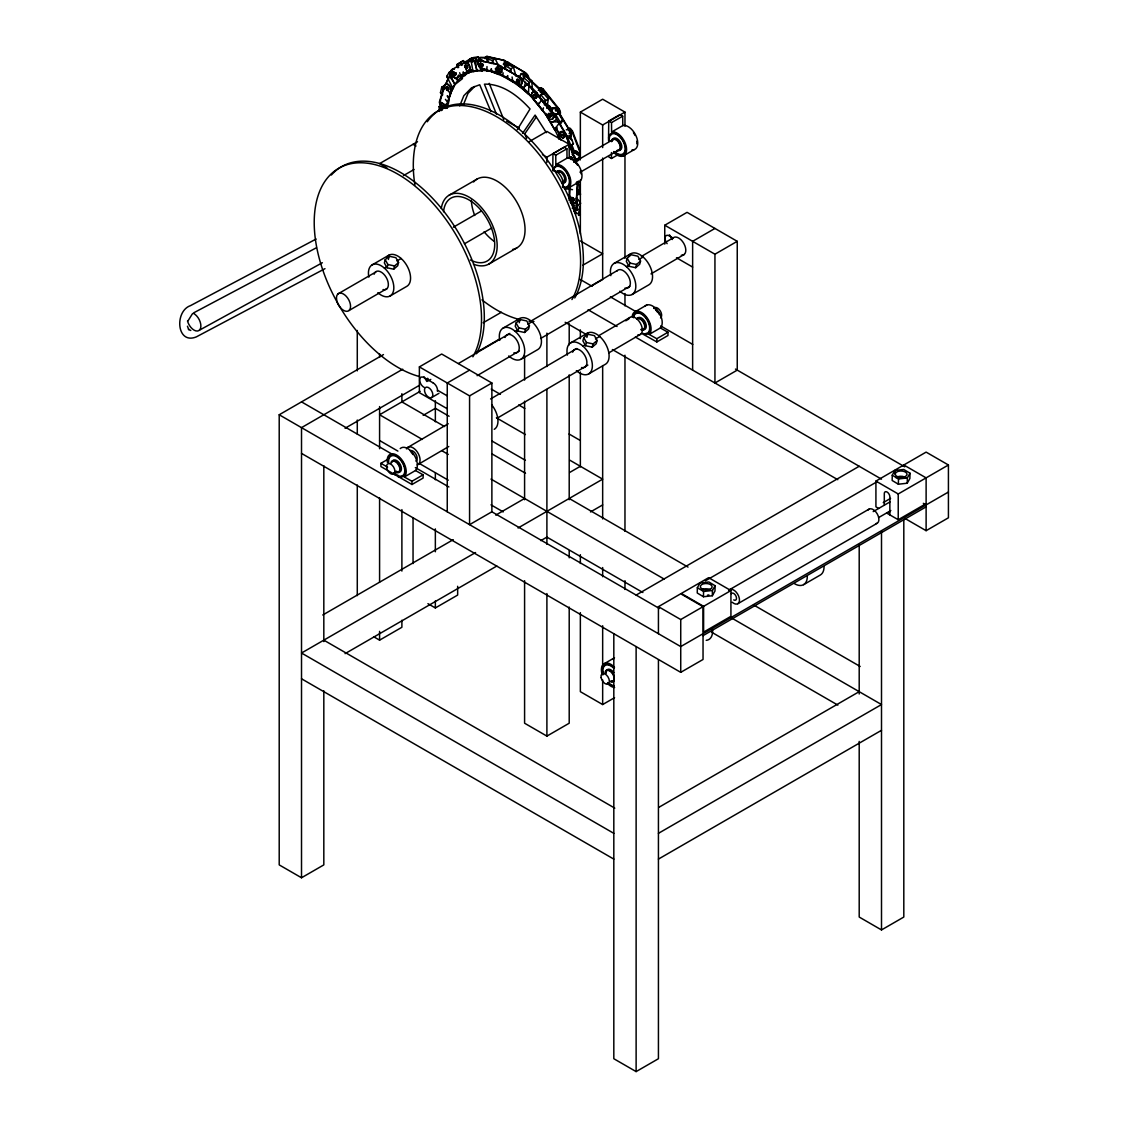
<?xml version="1.0" encoding="UTF-8"?>
<svg xmlns="http://www.w3.org/2000/svg" width="1128" height="1128" viewBox="0 0 1128 1128"><rect width="100%" height="100%" fill="white"/><g stroke="black" fill="none" stroke-linecap="round" stroke-linejoin="round"><path stroke-width="1.5" d="M454.57 77.818L456.727 77.677C452.991 79.129 449.339 72.883 451.524 69.851L471.208 58.402A4.738 2.735 60 0 1 473.548 58.543M451.059 73.405L452.074 69.527M531.81 93.102L533.643 92.101L536.195 93.61L551.465 112.645A4.738 2.735 60 0 1 552.79 118.651A4.738 2.735 60 0 1 548.25 117.552L532.811 98.249C529.356 95.175 533.361 88.985 536.759 93.286L552.029 112.321A4.738 2.735 60 0 1 552.142 119.089M552.748 170.554L552.96 153.662L564.141 147.232L566.919 148.797L567.031 158.202L555.85 164.632L555.751 155.227L552.96 153.662M561.236 140.337C555.159 135.177 562.703 127.224 565.819 135.022L574.603 157.751A4.738 2.735 60 0 1 574.674 161.656M559.474 135.727L560.517 131.863M608.542 140.549L608.725 121.034L619.906 114.605L622.684 116.17L622.797 125.575L611.616 132.004L611.503 122.599L608.725 121.034M697.344 587.73L697.245 593.004L703.449 596.754L712.332 595.753L714.983 591.016L715.096 585.742L708.877 581.992L700.009 582.993L697.344 587.73L703.562 591.467L712.431 590.48L715.096 585.742M703.449 596.754L703.562 591.467M712.332 595.753L712.431 590.48M892.262 475.198L892.149 480.472L898.367 484.222L907.236 483.221L909.887 478.483L910 473.21L903.782 469.474L894.913 470.461L892.262 475.198L898.48 478.935L907.349 477.948L910 473.21M894.842 473.986L894.913 470.461M898.367 484.222L898.48 478.935M907.236 483.221L907.349 477.948M486.986 66.566L486.873 71.05L490.934 71.275L496.997 73.616L495.333 68.667M521.742 84.177A4.738 2.735 60 0 0 518.838 76.704L499.577 65.819C495.925 67.215 498.139 72.206 500.423 73.912L518.838 84.431A4.738 2.735 60 0 0 519.712 84.811M443.501 108.528L440.498 106.568L439.328 102.267L444.319 85.601A4.738 2.735 60 0 1 448.422 85.249A4.738 2.735 60 0 1 450.777 91.354L445.757 108.443M441.231 107.527L439.878 101.943L444.869 85.291A4.738 2.735 60 0 1 448.972 84.924A4.738 2.735 60 0 1 451.327 91.03L450.777 91.354M507.6 78.269L507.699 75.576L506.74 77.663L522.616 88.689A86.433 49.9 60 0 1 559.22 139.054M570.303 185.486L569.612 197.09A4.738 2.735 60 0 0 572.812 202.955A4.738 2.735 60 0 0 576.295 201.263L577.423 181.594M577.889 182.905L576.295 201.263M437.41 391.19L437.495 389.992A5.922 3.412 60 0 0 434.181 383.605L433.096 382.871M448.394 91.424L451.045 93.13L448.888 98.531L448.45 103.395L445.433 99.363M569.344 186.134L569.09 189.011L572.502 189.673M577.296 183.497L578.551 181.072L577.635 183.3M440.963 110.77L440.512 100.73M440.935 107.23L440.174 101.464M458.617 75.054L457.164 78.974M492.062 63.718L492.541 60.39L495.22 58.853L498.943 66.566M490.934 71.275L491.314 68.695L491.794 71.614M546.784 108.302L548.377 99.024L543.47 93.13L533.431 99.475L542.596 110.713L543.484 107.823M574.928 213.009L577.353 201.122A4.738 2.735 60 0 0 576.76 197.893M575.266 212.811L575.858 209.47M578.495 215.434L579.693 208.751M578.833 215.237L579.721 210.231M440.456 92.693L442.669 94.216L442.416 95.316L440.456 92.693L441.739 87.166L444.869 85.291M580.06 206.086L579.411 208.849L576.732 210.4L572.178 208.158M552.466 108.485A4.738 2.735 60 0 1 557.683 110.332L570.754 131.948C571.783 137.193 570.937 137.672 570.43 132.131L557.345 110.516A4.738 2.735 60 0 0 553.284 107.851A4.738 2.735 60 0 0 551.959 111.531M499.464 72.742L481.769 69.005C478.836 67.736 475.96 62.167 479.738 60.348L478.582 61.053M478.201 64.663L478.159 61.688M485.195 58.36L485.83 56.865M553.312 170.962L554.863 167.367L556.33 166.479A11.435 6.585 60.1 0 1 568.738 177.35A11.435 6.585 60.1 0 1 562.463 186.628M608.514 137.94L610.178 134.105L611.757 133.146A12.225 7.05 60.1 0 1 625.617 147.627A12.225 7.05 60.1 0 1 613.872 151.49M385.226 259.694L384.352 262.923L387.031 267.773L393.7 269.197L397.705 265.757L398.565 262.528L395.886 257.678L389.216 256.253L385.226 259.694L387.905 264.544L387.031 267.773M388.356 259.496L389.216 256.253M393.7 269.197L394.574 265.954L398.565 262.528M516.088 322.975L515.228 326.203L517.907 331.054L524.576 332.478L528.567 329.052L529.441 325.809L526.762 320.958L520.093 319.534L516.088 322.975L518.767 327.825L517.907 331.054M519.218 322.777L520.093 319.534M524.576 332.478L525.436 329.249L529.441 325.809M583.754 337.653L582.894 340.882L585.559 345.732L592.242 347.156L596.233 343.716L597.093 340.487L594.428 335.636L587.759 334.212L583.754 337.653L586.433 342.503L585.559 345.732M586.884 337.441L587.759 334.212M592.242 347.156L593.102 343.913L597.093 340.487M627.196 258.213L626.336 261.442L629.015 266.293L635.684 267.717L639.675 264.276L640.549 261.047L637.87 256.197L631.201 254.773L627.196 258.213L629.875 263.064L629.015 266.293M635.684 267.717L636.544 264.474L640.549 261.047M503.201 72.897L502.341 75.957L512.845 81.893L512.084 77M505.217 65.819L504.512 68.314L505.626 68.921L505.217 65.819L510.801 68.85L511.308 72.107M523.547 89.182L525.577 82.288M447.76 102.803L445.673 108.175M544.373 104.918L545.712 100.575L548.377 99.024M504.357 64.014L506.275 61.955L507.896 62.195L525.535 72.841A4.738 2.735 60 0 1 528.764 79.58M504.921 63.69L504.611 63.196M187.995 320.888L192.38 313.838M458.56 75.646L462.494 78.608L454.739 84.727L453.16 88.647L446.66 76.38L449.311 72.248L451.99 70.697M459.731 105.891L463.819 95.739L471.56 87.787L479.738 84.769L490.906 111.602M463.326 104.932L468.007 93.328L474.634 86.504M450.453 92.2A4.738 2.735 60 0 0 451.482 91.171L452.821 88.167M456.826 79.171L458.165 76.168M450.791 92.002A4.738 2.735 60 0 0 451.806 90.973L453.146 87.97M460.619 78.1L461.958 75.111M445.363 85.46A4.738 2.735 60 0 1 445.56 84.6L448.295 78.551M450.34 74.011C449.55 68.357 458.786 68.3 452.06 69.668L445.56 84.6M509.56 71.543L510.801 68.85L513.466 67.299L516.145 76.436M560.334 124.432L562.745 120.372L558.684 113.618L554.934 113.956M517.259 129.692L530.047 108.937C518.33 96.049 502.721 83.641 484.42 84.163L496.447 114.182M448.253 79.397L448.775 78.565L446.66 76.38M507.36 63.041A4.738 2.735 60 0 0 504.089 60.334L487.183 56.4L484.843 57.824L485.534 57.373C492.287 60.574 480.232 55.272 478.399 58.346M387.863 459.293L380.883 463.34L380.926 466.583L411.988 484.504L423.141 478.046L423.099 474.803L411.946 481.275L404.332 476.989L405.53 475.212A13.451 7.755 59.9 0 0 397.803 455.797A13.451 7.755 59.9 0 0 387.271 462.142M404.332 476.989L415.485 470.531L416.683 468.754A13.451 7.755 59.9 0 0 412.495 452.695A13.451 7.755 59.9 0 0 400.214 448.591M632.977 317.335A12.225 7.05 59.9 0 1 644.751 316.08A12.225 7.05 59.9 0 1 648.487 333.451L646.908 334.41L642.791 334.057L656.848 341.953L668.002 335.495L667.959 332.252L656.806 338.724L649.192 334.438L650.391 332.661A13.451 7.755 59.9 0 0 643.891 314.204A13.451 7.755 59.9 0 0 632.103 316.714M649.192 334.438L660.345 327.966L661.544 326.203A13.451 7.755 59.9 0 0 657.356 310.144A13.451 7.755 59.9 0 0 645.089 306.041M553.312 168.354L555.991 165.774A12.225 7.05 60.1 0 1 569.245 177.392A12.225 7.05 60.1 0 1 562.534 187.304M519.881 82.964L518.288 85.291L528.482 94.174L529.004 82.189L523.575 77.578L522.278 79.468L523.364 80.398L523.575 77.578L526.254 76.027L531.683 80.638L532.529 90.169M522.532 133.442L535.095 115.07L546.347 132.667M536.378 116.889L524.774 133.851L526.663 138.462M538.31 104.692L541.976 99.447M550.408 116.142L547.01 116.734L554.539 129.551L560.066 121.923L562.745 120.372M459.66 72.728L461.366 77.62L463.96 74.941L472.9 70.768L468.825 72.277M522.729 88.365L531.683 80.638M540.538 95.09L543.47 93.13M465.737 63.154L463.354 60.616L456.84 64.634L457.954 67.821M569.936 137.292L570.867 136.714M551.197 122.924L556.259 119.667M568.54 146.767L573.419 143.749L570.5 136.573L567.652 135.713M458.447 363.512L509.856 333.423M531.02 321.043L617.199 270.607M641.395 256.451L673.148 237.867M431.629 397.592A5.922 3.412 59.7 0 0 429.726 388.441A5.922 3.412 59.7 0 0 424.607 391.402A5.922 3.412 59.7 0 0 431.629 397.592L438.947 393.319M477.116 375.666L519.444 350.893M540.622 338.499L629.819 286.3M650.983 273.907L684.259 254.449M407.419 447.647L448.239 423.747M490.581 398.974L576.76 348.538M599.433 335.27L629.678 317.574M418.53 464.214L448.775 446.519M497.152 418.206L587.871 365.119M609.035 352.74L640.789 334.156M603.339 664.251L614.492 657.751A13.451 7.741 59.7 0 0 613.251 659.513M635.656 311.455L646.809 304.983M625.758 320.789L628.536 319.168M463.354 60.616L456.84 64.634L458.715 67.328M471.208 58.402L470.658 58.726A4.738 2.735 60 0 1 472.999 58.867M451.524 69.851L452.384 69.471M456.84 66.904L457.742 66.411M463.96 63.464A4.738 2.735 60 0 1 465.427 61.899L472.576 60.926M468.487 62.928A4.738 2.735 60 0 1 469.882 59.319L473.619 58.741M480.923 60.771L478.258 56.879L475.579 58.43L470.827 59.065L473.013 71.938L476.467 70.669L482.065 70.965L484.857 69.358M485.28 57.19L486.436 56.485M479.189 60.672L497.406 64.197A4.738 2.735 60 0 1 500.677 66.904M465.427 61.899L481.092 59.939L483.644 61.391M485.886 56.809L487.183 56.4M452.85 76.549L453.696 77.31M480.754 60.136L481.924 60.151M481.6 60.348L482.798 60.658M456.177 78.001L469.347 70.303L472.702 69.894M469.375 70.387L468.811 70.712A4.738 2.735 60 0 0 468.684 65.17A4.738 2.735 60 0 0 463.96 62.59L464.51 62.266A4.738 2.735 60 0 1 469.248 64.846A4.738 2.735 60 0 1 469.375 70.387A4.738 2.735 60 0 1 468.557 70.26M478.653 65.791L479.273 66.848M461.366 77.62L465.554 75.209M480.049 67.779L487.465 69.908M479.936 60.588L497.406 64.197M486.633 56.724L504.089 60.334M499.027 66.143L500.353 65.791M505.711 62.28L507.05 61.927M499.789 66.115L501.199 66.058M506.486 62.251L507.896 62.195M504.526 66.101L507.896 64.282L513.466 67.299M499.591 73.137L500.423 73.912M446.646 103.931L446.632 105.242L446.307 104.114M500.649 66.383L518.838 76.704M507.332 62.519L525.535 72.841M517.498 76.182A4.738 2.735 60 0 1 520.036 77.31L522.814 79.397M524.478 74.73L541.877 90.508L543.611 93.695L524.478 74.73A4.738 2.735 60 0 0 520.234 75.928M417.515 141.733L379.586 163.616L387.017 167.917M540.129 87.97L538.944 88.633L540.89 87.913L543.456 89.422L558.712 108.457A4.738 2.735 60 0 1 560.038 114.464M539.565 88.294L540.89 87.913M540.326 88.238L541.736 88.153M541.172 88.477L542.61 88.675M531.767 96.049L532.204 97.163M537.097 93.286L539.156 96.275L520.036 77.31M542.046 88.985L543.456 89.422M403.415 175.63L414.061 169.482M559.474 114.788A4.738 2.735 60 0 0 558.163 108.782L558.712 108.457M549.618 110.445A4.738 2.735 60 0 1 552.889 113.11L555.85 117.242M558.684 113.618L553.792 115.549L554.609 116.903L556.005 115.155L560.066 121.923L550.647 121.824M529.046 141.733L546.897 131.426L569.203 144.299L569.203 158.385M580.356 159.09L580.356 112.109L602.662 99.222L624.968 112.109L624.968 126.195M554.539 129.551L557.331 127.943M449.17 195.172L477.059 179.07M580.046 150.644L572.516 131.144L570.317 128.366L567.835 127.661L571.952 131.468L580.116 152.59M560.588 131.849L561.899 131.468M561.349 131.793L562.745 131.708M562.195 132.032L563.619 132.23M559.178 139.195L557.768 136.389L560.56 134.782M563.069 132.554L564.465 132.991M563.901 133.315L565.213 133.936M566.312 134.528L566.707 137.983L566.312 134.528L559.333 123.008M574.11 161.981A4.738 2.735 60 0 0 574.039 158.075L565.819 135.022A3.567 2.059 60 0 1 566.087 135.91M570.5 136.573L567.821 138.124L570.754 145.286L573.419 143.749M542.427 154.607L546.897 157.187L569.203 144.299M580.356 112.109L602.662 124.982L624.968 112.109M372.155 264.868L388.878 255.21M337.991 293.886L375.948 271.947M453.385 227.193L480.725 211.401M384.422 268.154L386.566 266.913M396.915 260.949L401.159 258.495M575.703 162.601L575.59 159.02A4.738 2.735 60 0 0 572.53 154.141M580.159 160.007L580.046 156.425A4.738 2.735 60 0 0 576.549 151.293A4.738 2.735 60 0 0 573.419 153.07M573.983 162.164L614.365 138.829M575.943 161.812L578.622 160.261L576.38 158.822M565.114 180.945L562.125 182.68A6.697 3.863 60.1 0 0 565.043 175.489A6.697 3.863 60.1 0 0 556.922 172.133M580.074 172.302L618.962 149.841M349.031 310.51L386.989 288.571M464.426 243.817L491.766 228.011M390.119 295.987L406.841 286.329A17.963 10.378 60 0 0 405.601 263.599A17.963 10.378 60 0 0 386.862 257.071M488.932 264.022L516.821 247.92M580.356 214.419L579.75 212.191M323.821 690.815L323.821 864.894L301.514 877.767L279.208 864.894L279.208 414.766L383.464 354.573M402.724 369.209L301.514 427.639L301.514 877.767M483.151 322.777L501.368 312.259M582.894 265.193L602.662 253.772L580.356 240.898M419.376 366.896L441.682 354.023L491.879 382.998L491.879 511.788L469.572 524.661L469.572 395.872L419.376 366.896L419.376 392.657L447.252 408.759M664.759 225.233L687.065 212.346L737.247 241.321L737.247 370.125L714.94 382.998L714.94 254.209L664.759 225.233L664.759 244.113M614.125 263.374L630.862 253.715M503.017 328.149L519.754 318.491M345.069 428.259L419.419 385.325M475.565 352.909L499.845 338.893M592.017 285.68L602.662 279.532L602.662 158.047M626.407 266.673L628.536 265.433M638.885 259.468L643.129 257.015M515.299 331.435L517.428 330.208M527.777 324.229L532.021 321.776M420.152 391.346L379.586 414.766L422.323 439.441M469.572 370.111L447.252 382.998L447.252 511.788M714.94 228.448L692.634 241.321L692.634 370.125M632.089 294.507L648.826 284.848A17.963 10.378 60 0 0 647.585 262.119A17.963 10.378 60 0 0 628.846 255.591M423.183 415.358L435.352 408.322L449.099 416.26M520.981 359.268L537.718 349.609A17.963 10.378 60 0 0 536.477 326.88A17.963 10.378 60 0 0 517.738 320.352M469.572 395.872L491.879 382.998M714.94 254.209L737.247 241.321M570.683 342.827L587.42 333.155M582.964 346.113L585.094 344.872M595.443 338.908L599.687 336.454M588.647 373.946L605.384 364.288A17.963 10.378 60 0 0 604.129 341.558A17.963 10.378 60 0 0 585.39 335.03M322.763 615L453.259 539.663M495.756 515.129L524.591 498.477M569.711 472.435L580.356 466.287M475.565 552.537L301.514 653.027L613.815 833.338M518.062 528.003L602.662 479.16L569.668 460.111M345.069 653.648L496.813 566.03M540.82 540.622L546.897 537.111L642.875 592.524M590.494 511.943L602.662 504.921M373.636 636.714L379.586 640.154L401.892 627.281L401.892 620.245M427.921 603.663L435.352 607.95L457.658 595.076L457.658 586.292M636.121 595.076L859.198 466.273M658.428 633.71L658.428 606.667L680.734 593.779L703.04 606.667L703.04 659.471L680.734 672.344L301.514 453.4M878.712 508.46L875.92 506.853L875.92 481.092L926.116 452.116L948.422 464.99L948.422 517.794L926.116 530.682L904.797 518.358M705.465 580.793L876.95 481.783M729.647 589.62L869.068 509.123M658.428 606.667L680.734 619.54L703.04 606.667M703.604 606.342L730.93 590.564L730.93 616.325L703.604 632.103L703.604 606.342L681.298 593.455L708.624 577.677L730.93 590.564M883.266 502.609L890.598 498.379M875.92 481.092L898.226 493.965L948.422 464.99M873.199 511.604L889.921 501.946M878.656 517.555L890.824 510.533M890.02 511.59L887.073 513.282L898.226 519.726L926.116 503.624M737.797 603.734L877.217 523.251M948.422 492.034L680.734 646.584L279.208 414.766M703.04 635.642L926.116 506.853M803.587 584.671L820.324 575.012A17.963 10.378 60 0 0 824.046 566.778M524.591 580.694L524.591 723.217L546.897 736.105L569.203 723.217L569.203 607.09M580.356 612.631L580.356 691.675L602.662 704.549L614.563 697.682M658.879 807.31L859.198 691.661M658.428 833.338L881.504 704.549L731.226 617.777M658.428 859.099L881.504 730.31M613.815 633.71L613.815 1058.727L636.121 1071.6L658.428 1058.727L658.428 660.049M859.198 741.42L859.198 917.05L881.504 929.937L903.81 917.05L903.81 520.135M611.503 122.599L622.684 116.17M555.751 155.227L566.919 148.797M608.725 156.891L611.503 158.47L617.101 155.255M622.938 156.129L634.119 149.7M567.187 188.757L578.354 182.327M532.247 92.496L533.431 91.833M199.36 330.222L322.368 262.739M559.953 132.188L561.138 131.525M316.136 239.023L190.477 305.646C174.318 311.201 176.504 345.027 196.357 336.877L324.977 268.675M194.101 312.611L316.46 247.737M430.783 379.431L426.877 381.476L424.015 376.724M505.076 62.604L506.275 61.955M498.393 66.467L499.577 65.819M537.605 103.705L539.522 102.958M542.61 101.76L545.712 100.575L540.791 94.681L539.959 97.036L538.987 95.866M522.109 74.575L522.631 74.42A3.567 2.059 60 0 1 525.154 75.914M478.258 56.879L473.506 57.528L470.827 59.065L472.308 62.096L471.363 62.223M469.022 70.486L472.378 70.091M480.768 69.076L484.123 68.681M478.723 58.148L485.534 57.373M469.882 59.319L473.281 58.938M475.974 60.531L481.092 59.939M622.797 125.575L624.531 125.391A13.451 7.755 60.1 0 1 636.982 138.406A13.451 7.755 60.1 0 1 631.99 149.925M611.616 132.004L613.35 131.821A13.451 7.755 60.1 0 1 626.576 149.474A13.451 7.755 60.1 0 1 613.547 152.238M567.031 158.202L568.766 158.019A13.451 7.755 60.1 0 1 581.23 171.033A13.451 7.755 60.1 0 1 576.225 182.553M555.85 164.632L557.584 164.448A13.451 7.755 60.1 0 1 570.049 177.463A13.451 7.755 60.1 0 1 565.043 188.982M557.768 136.389L560.799 136.911M446.279 105.82L449.254 106.356M629.875 263.064L636.544 264.474M387.905 264.544L394.574 265.954M518.767 327.825L525.436 329.249M586.433 342.503L593.102 343.913M495.22 58.853L489.876 57.613L487.211 59.164L487.113 62.082L488.184 62.336L487.211 59.164L492.541 60.39L493.655 63.704M576.704 183.906L579.186 184.484L579.355 191.013L576.887 188.799M494.318 71.529L497.744 72.333M642.72 333.38L644.751 333.888L648.036 332.816A11.435 6.585 59.9 0 0 644.553 316.559A11.435 6.585 59.9 0 0 633.527 317.729M397.93 476.608L402.047 476.961L403.612 476.002A12.225 7.05 59.9 0 0 398.819 457.615A12.225 7.05 59.9 0 0 388.131 462.508M439.257 111.446L439.13 106.54L442.106 107.47M190.787 330.504L188.432 329.164L188.841 329.757L187.431 326.246M506.74 77.663L490.99 71.515A86.433 49.9 60 0 0 447.745 107.019M506.585 121.189L519.134 128M660.345 327.966L667.959 332.252M415.485 470.531L423.099 474.803M380.883 463.34L387.623 467.133M673.275 238.205L669.214 235.851A5.922 3.412 60 0 0 665.182 237.106A5.922 3.412 60 0 0 667.127 243.662M676.49 257.762L692.634 267.082M573.757 211.331L579.848 214.842M413.045 144.299L416.02 146.02M903.81 464.99L926.116 477.877L926.116 530.682M579.877 279.265L592.073 286.3M610.389 296.875L636.319 311.836M660.712 325.936L692.747 344.421M735.456 369.082L904.769 466.837M588.069 309.749L617.058 326.486M635.36 337.046L881.504 479.16M923.324 503.314L926.116 504.921M565.17 322.284L586.489 334.593M612.377 349.539L837.78 479.682M491.244 389.075L500.395 394.363M518.711 404.938L524.816 408.463M569.076 434.012L579.764 440.188M496.405 417.811L525.408 434.562M433.321 382.998L423.832 377.527A5.922 3.426 60 0 0 419.658 380.192A5.922 3.426 60 0 0 424.269 387.426M437.481 390.232L447.252 395.872M491.822 440.935L525.408 460.323M401.892 401.892L444.629 426.567M491.949 453.879L525.521 473.266M569.203 498.477L688.024 567.088M753.532 604.904L860.17 666.479M442.162 450.89L448.267 454.415M491.004 479.09L664.195 579.087M379.586 440.526L397.902 451.101M419.278 463.439L448.267 480.175M491.004 504.851L503.215 511.9M711.43 632.103L837.864 705.113M301.514 401.878L392.459 454.387M415.33 467.598L448.888 486.972M491.596 511.633L659.386 608.5M323.821 640.154L614.788 808.141M301.514 678.788L613.815 859.099M514.551 74.561L517.54 76.38M512.887 80.821L517.357 83.528M444.404 88.872L441.739 87.166L443.558 90.057M576.676 182.595L579.186 184.484M574.942 205.804L570.274 202.307L576.732 210.4L578.015 204.873L580.694 203.322L577.762 199.275M569.668 138.208L571.952 140.168M393.7 472.956L399.876 476.439L403.175 475.367A11.435 6.585 59.9 0 0 398.677 458.151A11.435 6.585 59.9 0 0 388.681 462.734M393.489 473.422L395.674 475.339M482.474 60.841L483.32 61.589M518.556 83.5L526.987 91.368M518.217 83.698L533.882 98.305M528.905 85.108L537.436 93.102M449.198 97.755L447.196 95.838L448.888 98.531M451.567 74.434L449.311 72.248L454.739 84.727M454.936 77.733L458.306 81.033M568.695 194.932L572.206 198.683M439.13 106.54L442.303 110.163M542.892 89.746L558.163 108.782M549.322 105.651L552.41 109.515M546.699 103.395L551.846 109.825M545.712 113.378L547.771 115.944M455.247 84.205L449.861 76.873M462.677 64.916L460.675 62.153L461.507 65.41M465.695 69.048L468.712 73.179M555.709 127.52L560.024 134.627M555.371 127.704L559.685 134.81M552.889 113.11L565.974 134.725M669.397 234.779L672.246 239.531M564.663 134.26L565.269 135.332M580.257 194.876L580.116 194.622A3.567 2.059 60 0 0 577.635 192.719M464.637 74.688L463.185 71.91L463.96 74.941M482.065 70.965L475.579 58.43L476.467 70.669M489.242 83.331L503.793 119.667M572.023 145.371L574.984 153.041M571.473 145.695L574.42 153.366M579.186 212.515L579.595 213.643M477.257 70.712L474.254 61.843M575.59 159.02L576.041 162.404M446.97 105.045L447.337 108.358M656.806 338.724L656.848 341.953M411.946 481.275L411.988 484.504M611.446 152.562L611.503 158.47M609.092 140.788L609.585 136.276L612.095 133.851A11.435 6.585 60.1 0 1 624.856 146.076A11.435 6.585 60.1 0 1 616.114 152.802M898.226 493.965L898.226 519.726M889.865 514.904L889.865 496.87A3.948 2.27 60 0 0 887.073 492.034A3.948 2.27 60 0 0 884.296 493.641L884.296 505.118M881.504 531.26L881.504 929.937M859.198 544.725L859.198 694.002M680.734 619.54L680.734 672.344M636.121 646.584L636.121 1071.6M624.968 154.381L624.968 258.312M624.968 293.548L624.968 305.885M624.968 355.207L624.968 531.359M624.968 580.694L624.968 589.493M602.662 124.982L602.662 147.613M602.662 365.585L602.662 518.922M602.662 567.553L602.662 576.718M602.662 625.744L602.662 667.776M602.662 671.174L602.662 674.784M602.662 679.958L602.662 704.549M580.356 179.987L580.356 233.933M580.356 329.884L580.356 338.668M580.356 372.029L580.356 466.865M580.356 554.68L580.356 563.464M569.203 186.529L569.203 200.615M569.203 323.778L569.203 344.9M569.203 374.82L569.203 499.746M569.203 550.774L569.203 557.81M546.897 157.187L546.897 162.46M546.897 333.141L546.897 366.572M546.897 389.456L546.897 544.302M546.897 593.568L546.897 736.105M524.591 355.461L524.591 380.094M524.591 401.216L524.591 499.746M435.352 400.722L435.352 421.787M435.352 472.717L435.352 479.752M435.352 528.919L435.352 551.761M435.352 600.928L435.352 607.95M413.045 517.794L413.045 563.563M401.892 393.686L401.892 402.47M401.892 509.602L401.892 571.078M379.586 353.882L379.586 357.393M379.586 406.574L379.586 448.718M379.586 497.899L379.586 582.203M379.586 631.37L379.586 640.154M357.28 330.462L357.28 370.858M357.28 420.039L357.28 434.083M357.28 485.012L357.28 595.654M323.821 465.751L323.821 641.592M553.51 170.243A10.011 5.739 60 0 1 561.18 176.659A10.011 5.739 60 0 1 562.562 186.388M628.719 318.843A10.011 5.781 59.7 0 1 640.351 323.172A10.011 5.781 59.7 0 1 637.828 334.945M406.461 448.916A10.011 5.781 59.7 0 1 417.402 452.116A10.011 5.781 59.7 0 1 417.191 464.919M653.761 308.452A5.922 3.412 59.7 0 1 659.443 309.749L660.331 311.004A5.922 3.412 59.7 0 1 660.514 317.913M410.056 450.777A5.922 3.412 59.7 0 1 415.992 454.33A5.922 3.412 59.7 0 1 415.879 461.084M868.151 509.969A8.15 4.709 60 0 1 877.217 513.832A8.15 4.709 60 0 1 876.019 523.618M731.296 593.68A3.948 2.27 60 0 1 736.133 596.458A3.948 2.27 60 0 1 733.722 599.899M728.73 590.466A8.15 4.709 60 0 1 736.147 592.059A8.15 4.709 60 0 1 739.136 602.084A8.15 4.709 60 0 1 732.227 602.253M653.718 307.704A12.225 7.05 59.9 0 1 659.499 314.782M638.617 317.49A6.697 3.863 59.9 0 1 645.625 323.045A6.697 3.863 59.9 0 1 643.425 329.587M637.151 318.9A6.697 3.863 59.9 0 1 637.757 318.011M638.744 318.604A6.063 3.497 59.9 0 1 644.567 325.174A6.063 3.497 59.9 0 1 641.056 329.376M636.643 318.66A6.697 3.863 59.9 0 1 644.511 323.694A6.697 3.863 59.9 0 1 641.127 329.926M655.735 310.017A11.562 6.655 59.9 0 1 657.596 312.301M411.043 452.173A12.225 7.05 59.9 0 1 413.017 454.584M392.29 461.451A6.697 3.863 59.9 0 1 398.057 461.592A6.697 3.863 59.9 0 1 401.328 469.84A6.697 3.863 59.9 0 1 396.125 471.137M391.585 462.536A6.063 3.497 59.9 0 1 398.945 465.568A6.063 3.497 59.9 0 1 396.196 471.927M390.866 463.312A6.697 3.863 59.9 0 1 396.125 461.578A6.697 3.863 59.9 0 1 400.285 470.052A6.697 3.863 59.9 0 1 395.011 471.786M427.286 121.768A118.299 68.3 60 0 1 539.17 149.474A118.299 68.3 60 0 1 574.744 297.947M533.967 321.494A118.299 68.3 60 0 1 528.947 321.212M518.598 319.294A118.299 68.3 60 0 1 481.952 299.865M414.907 185.006A118.299 68.3 60 0 1 507.854 124.024A118.299 68.3 60 0 1 571.952 299.554M494.261 241.42A36.293 20.953 60 0 1 484.109 231.748M474.719 215.49A36.293 20.953 60 0 1 471.321 200.248M473.563 181.975A39.762 22.955 60 0 1 516.807 202.011A39.762 22.955 60 0 1 512.563 249.499M441.288 208.483A39.762 22.955 60 0 1 470.517 198.02A39.762 22.955 60 0 1 497.124 244.099A39.762 22.955 60 0 1 473.464 264.192M443.53 211.768A36.293 20.953 60 0 1 470.39 200.77A36.293 20.953 60 0 1 494.713 244.409A36.293 20.953 60 0 1 470.404 259.962M616.833 271.129A10.251 5.922 60 0 1 628.86 277.164A10.251 5.922 60 0 1 624.982 288.105M610.84 275.655A17.963 10.378 60 0 1 622.007 263.684A17.963 10.378 60 0 1 635.769 287.527A17.963 10.378 60 0 1 619.822 291.207M672.189 239.136A10.011 5.781 59.7 0 1 683.822 243.451A10.011 5.781 59.7 0 1 681.298 255.238M374.129 274.217A10.251 5.922 60 0 1 386.255 277.46A10.251 5.922 60 0 1 383.012 289.586M419.517 376.569A118.299 68.3 60 0 1 314.233 224.571A118.299 68.3 60 0 1 415.992 186.924A118.299 68.3 60 0 1 472.886 356.815M331.364 175.023A118.299 68.3 60 0 1 441.908 208.934A118.299 68.3 60 0 1 476.467 353.769M368.856 277.135A17.963 10.378 60 0 1 380.023 265.165A17.963 10.378 60 0 1 393.785 289.008A17.963 10.378 60 0 1 377.838 292.688M505.006 337.498A10.251 5.922 60 0 1 517.132 340.755A10.251 5.922 60 0 1 513.874 352.881M499.732 340.416A17.963 10.378 60 0 1 510.899 328.459A17.963 10.378 60 0 1 524.661 352.288A17.963 10.378 60 0 1 508.714 355.969M895.999 477.694A5.922 3.243 1.2 0 1 906.235 478.032M708.892 594.907A5.922 3.243 1.2 0 1 707.439 595.189M702.081 589.577A5.922 3.243 1.2 0 1 710.428 589.859M491.625 404.726A17.963 10.378 60 0 1 494.247 429.317M428.146 378.613A5.922 3.342 -57.6 0 1 427.329 378.303M555.54 110.022A1.593 0.916 60 0 1 557.5 111.108M540.848 90.748A1.974 1.142 60 0 1 541.186 90.762M541.905 91.171A1.974 1.142 60 0 1 542.906 92.863M535.053 94.315A1.974 1.142 60 0 1 536.406 95.471M193.198 313.231A10.011 5.696 61.2 0 1 200.756 324.3A10.011 5.696 61.2 0 1 195.891 330.899A10.011 5.696 61.2 0 1 187.488 320.986M633.428 132.681A12.225 7.05 60.1 0 1 635.036 135.43M636.798 141.197A12.225 7.05 60.1 0 1 636.826 143.82M612.377 140.718A6.697 3.863 60.1 0 1 619.921 141.352A6.697 3.863 60.1 0 1 618.934 150.207M611.714 141.677A6.063 3.497 60.1 0 1 618.525 142.255A6.063 3.497 60.1 0 1 617.65 150.264M611.263 141.352A6.697 3.863 60.1 0 1 616.114 139.35A6.697 3.863 60.1 0 1 620.682 147.176A6.697 3.863 60.1 0 1 616.635 150.546M712.388 628.634A17.963 10.378 60 0 1 706.227 640.337M807.31 576.436A17.963 10.378 60 0 1 794.605 583.768M614.055 685.683A11.435 6.571 59.7 0 1 609.91 683.906M603.466 674.544A11.435 6.571 59.7 0 1 605.172 665.393A11.435 6.571 59.7 0 1 613.984 668.467M614.605 687.516A13.451 7.741 59.7 0 1 607.315 683.314M602.14 674.403A13.451 7.741 59.7 0 1 604.157 663.645A13.451 7.741 59.7 0 1 614.52 667.254M614.266 686.388A12.225 7.022 59.7 0 1 607.654 682.581M602.944 674.488A12.225 7.022 59.7 0 1 604.777 664.716A12.225 7.022 59.7 0 1 614.196 667.987M613.829 681.284A6.697 3.849 59.7 0 1 611.559 681.058M606.215 673.289A6.697 3.849 59.7 0 1 606.215 671.865M606.526 670.666A6.697 3.849 59.7 0 1 613.787 672.612M605.553 672.838A6.063 3.483 59.7 0 1 609.98 671.104A6.063 3.483 59.7 0 1 614.097 678.196A6.063 3.483 59.7 0 1 610.389 681.157M614.196 680.551A6.697 3.849 59.7 0 1 610.445 681.707M605.101 672.514A6.697 3.849 59.7 0 1 609.162 670.159A6.697 3.849 59.7 0 1 614.182 676.377M549.956 110.262A4.738 2.735 60 0 1 553.228 112.913M564.296 134.993A1.974 1.142 60 0 1 564.536 135.445M552.128 110.248A4.738 2.735 60 0 1 552.184 109.275M554.849 113.632A2.073 1.198 60 0 1 554.482 113.279M555.441 110.671A2.073 1.198 60 0 1 555.794 111.023M569.146 133.33A1.974 1.142 60 0 1 569.217 133.781M566.27 129.861A3.567 2.059 60 0 1 567.356 129.649L568.004 129.889A3.567 2.059 60 0 1 570.43 132.907A3.567 2.059 60 0 1 570.049 135.896M550.816 111.46A3.567 2.059 60 0 1 552.635 113.237M553.369 114.915A3.567 2.059 60 0 1 553.481 115.733M553.538 108.866A3.567 2.059 60 0 1 554.638 108.655L555.272 108.88A3.567 2.059 60 0 1 557.951 113.152M573.517 160.98A12.225 7.05 60.1 0 1 577.663 165.308M580.426 170.962A12.225 7.05 60.1 0 1 581.033 173.825M564.437 179.112A6.063 3.497 60.1 0 1 561.885 182.891M557.556 171.935A6.063 3.497 60.1 0 1 559.587 172.105M556.414 171.879A6.697 3.863 60.1 0 1 563.915 176.137A6.697 3.863 60.1 0 1 562.054 183.469M524.985 73.165A4.738 2.735 60 0 1 528.214 77.902M524.971 75.717A1.593 0.916 60 0 1 525.535 76.225M506.317 66.185A1.974 1.142 60 0 1 507.304 64.79M508.023 65.198A1.974 1.142 60 0 1 508.643 65.988M518.288 77.028A4.738 2.735 60 0 1 521.63 82.823A4.738 2.735 60 0 1 518.288 84.755M501.17 68.329A1.974 1.142 60 0 1 502.51 69.527M517.132 76.196A4.738 2.735 60 0 1 520.375 77.113M536.026 94.174A1.974 1.142 60 0 1 536.392 94.442M535.335 94.202A1.974 1.142 60 0 1 536.674 95.415M520.685 74.815A4.738 2.735 60 0 1 524.816 74.533M522.884 76.041A2.073 1.198 60 0 1 523.237 76.084M523.998 76.535A2.073 1.198 60 0 1 524.647 77.367M539.776 91.622A1.974 1.142 60 0 1 540.509 92.045M540.834 92.411A1.974 1.142 60 0 1 541.13 92.834M535.377 92.581A3.567 2.059 60 0 1 536.026 92.863M536.688 93.356A3.567 2.059 60 0 1 538.197 95.612M538.296 90.437A3.567 2.059 60 0 1 538.705 90.085M539.226 89.93A3.567 2.059 60 0 1 542.906 93.878M518.175 77A3.567 2.059 60 0 1 520.699 78.495M576.225 198.161A4.738 2.735 60 0 1 576.464 202.391A4.738 2.735 60 0 1 573.376 202.645M572.516 201.968A4.738 2.735 60 0 1 571.713 201.094M577.324 191.704A4.738 2.735 60 0 1 580.624 194.227M576.986 191.901A4.738 2.735 60 0 1 580.285 194.425M578.029 194.453A2.073 1.198 60 0 1 578.41 194.693M574.885 212.36A1.974 1.142 60 0 1 575.238 212.586M575.9 213.305A1.974 1.142 60 0 1 576.154 213.756M572.206 154.325A4.738 2.735 60 0 1 575.252 159.203M573.137 154.296A4.738 2.735 60 0 1 575.788 151.293A4.738 2.735 60 0 1 579.707 156.609M575.788 153.591A2.073 1.198 60 0 1 576.535 153.845M576.916 154.155A2.073 1.198 60 0 1 577.536 155.015M577.282 182.059A3.567 2.059 60 0 1 576.859 182.383M573.701 156.186A3.567 2.059 60 0 1 574.194 156.961M574.772 158.653A3.567 2.059 60 0 1 574.674 160.105M579.27 156.862A3.567 2.059 60 0 1 577.86 158.456A4.738 2.735 60 0 0 579.609 158.865M574.378 152.886A3.567 2.059 60 0 1 574.66 152.365M575.097 152.054A3.567 2.059 60 0 1 577.578 152.929L578.17 153.605A3.567 2.059 60 0 1 579.228 156.073M569.555 158.258A1.988 1.142 60 0 1 570.176 156.778L570.514 156.806A1.988 1.142 60 0 1 572.263 159.767M578.142 153.436A1.593 0.916 60 0 1 578.988 155.17M569.245 130.608A1.974 1.142 60 0 1 569.95 131.215M570.246 131.638A1.974 1.142 60 0 1 570.5 133.71M579.355 158.484A4.738 2.735 60 0 1 578.495 158.146M570.895 159.513A1.593 0.916 60 0 1 570.105 157.356A1.593 0.916 60 0 1 571.628 157.483A1.593 0.916 60 0 1 572.164 159.612M563.817 134.754A1.974 1.142 60 0 1 564.536 136.544M468.247 72.756A86.433 49.9 60 0 1 472.561 70.458M569.654 186.12A86.433 49.9 60 0 1 569.499 189.73M455.67 72.812A1.974 1.142 60 0 1 456.064 74.589M456.022 72.897A1.974 1.142 60 0 1 456.318 73.828M444.39 104.382A1.974 1.142 60 0 1 444.39 105.99M504.089 62.928A1.988 1.142 60 0 1 505.767 63.535M503.539 60.658A4.738 2.735 60 0 1 507.374 64.451M503.483 64.705A1.593 0.916 60 0 1 504.653 63.676A1.593 0.916 60 0 1 505.555 66.101M505.062 63.267A1.593 0.916 60 0 1 505.866 64.085M496.842 64.522A4.738 2.735 60 0 1 501.058 69.442A4.738 2.735 60 0 1 498.9 73.066M501.241 67.99A4.738 2.735 60 0 1 501.622 69.118M482.756 63.915A1.974 1.142 60 0 1 483.193 65.706M445.038 105.496A1.974 1.142 60 0 1 444.869 105.764M444.672 104.425A1.974 1.142 60 0 1 444.531 105.947M446.039 104.312A3.567 2.059 60 0 1 446.096 106.568M464.595 62.505A4.738 2.735 60 0 1 465.765 61.702M468.74 60.7A4.738 2.735 60 0 1 470.207 59.135M484.984 58.642A3.567 2.059 60 0 1 488.015 59.77M470.108 60.39A3.567 2.059 60 0 1 471.208 60.207M572.657 352.176A10.251 5.922 60 0 1 584.798 355.419A10.251 5.922 60 0 1 581.54 367.545M567.398 355.094A17.963 10.378 60 0 1 578.565 343.123A17.963 10.378 60 0 1 592.327 366.967A17.963 10.378 60 0 1 576.38 370.647M533.248 95.401L533.206 95.795A1.974 1.142 60 0 0 534.094 97.769A1.974 1.142 60 0 0 535.603 98.263L535.828 98.037A1.974 1.142 60 0 0 535.109 95.358A1.974 1.142 60 0 0 533.248 95.401M516.652 79.848L516.596 80.243A1.988 1.142 60 0 0 517.47 82.245A1.988 1.142 60 0 0 519.007 82.781L519.218 82.57A1.988 1.142 60 0 0 518.542 79.862A1.988 1.142 60 0 0 516.652 79.848M575.731 202.434L575.463 203.548L578.015 204.873L575.731 202.434M498.971 70.091L498.844 70.415A1.988 1.142 60 0 1 497.49 70.514A1.988 1.142 60 0 1 496.264 68.681L496.193 68.23A1.988 1.142 60 0 1 497.702 67.398A1.988 1.142 60 0 1 498.971 70.091M548.56 113.547L548.349 113.773A1.988 1.142 60 0 0 548.476 115.648A1.988 1.142 60 0 0 549.971 117.044L550.309 117.072A1.988 1.142 60 0 0 550.675 114.873A1.988 1.142 60 0 0 548.56 113.547M561.293 134.556L561.081 134.782A1.974 1.142 60 0 0 561.222 136.629A1.974 1.142 60 0 0 562.689 138.025L563.027 138.053A1.974 1.142 60 0 0 563.394 135.882A1.974 1.142 60 0 0 561.293 134.556M442.698 106.737L442.345 106.582A1.974 1.142 60 0 1 440.963 103.959A1.974 1.142 60 0 1 442.712 103.635L443.05 103.987A1.974 1.142 60 0 1 443.727 105.99A1.974 1.142 60 0 1 442.698 106.737M573.094 198.034L572.728 197.752A1.988 1.142 60 0 0 571.402 197.922A1.988 1.142 60 0 0 571.642 199.839L571.924 200.276A1.988 1.142 60 0 0 573.955 200.756A1.988 1.142 60 0 0 573.094 198.034M453.555 75.28L453.216 74.941A1.974 1.142 60 0 1 452.751 72.305A1.974 1.142 60 0 1 454.838 73.292L455.063 73.757A1.974 1.142 60 0 1 455.007 75.505A1.974 1.142 60 0 1 453.555 75.28M446.899 90L446.561 89.634A1.988 1.142 60 0 1 446.152 87.011A1.988 1.142 60 0 1 448.267 88.069L448.479 88.534A1.988 1.142 60 0 1 448.38 90.268A1.988 1.142 60 0 1 446.899 90M480.063 65.72L479.823 65.255A1.974 1.142 60 0 1 480.387 63.267A1.974 1.142 60 0 1 482.319 65.325L482.389 65.776A1.974 1.142 60 0 1 481.585 66.862A1.974 1.142 60 0 1 480.063 65.72M465.145 67.426L464.905 66.961A1.988 1.142 60 0 1 465.54 65.001A1.988 1.142 60 0 1 467.457 67.13L467.514 67.581A1.988 1.142 60 0 1 466.682 68.625A1.988 1.142 60 0 1 465.145 67.426M336.496 299.005A10.011 5.739 60 0 0 347.706 311.201A10.011 5.739 60 0 0 346.324 296.382A10.011 5.739 60 0 0 336.496 299.005M386.678 467.739A5.922 3.412 59.7 0 0 393.658 474.084A5.922 3.412 59.7 0 0 391.909 464.976A5.922 3.412 59.7 0 0 386.678 467.739M898.001 476.904A5.922 3.243 1.2 0 0 907.039 474.394A5.922 3.243 1.2 0 0 898.353 471.307A5.922 3.243 1.2 0 0 898.001 476.904M703.096 589.436A5.922 3.243 1.2 0 0 712.135 586.927A5.922 3.243 1.2 0 0 703.435 583.839A5.922 3.243 1.2 0 0 703.096 589.436M548.716 114.45A1.593 0.916 60 0 0 550.422 116.537A1.593 0.916 60 0 0 550.394 114.252A1.593 0.916 60 0 0 548.716 114.45M533.488 95.626A1.974 1.142 60 0 0 535.603 98.192A1.974 1.142 60 0 0 535.546 95.372A1.974 1.142 60 0 0 533.488 95.626M601.111 677.604A5.922 3.412 59.9 0 0 608.062 684.033A5.922 3.412 59.9 0 0 606.413 674.953A5.922 3.412 59.9 0 0 601.111 677.604M499.295 69.767A1.974 1.142 60 0 0 501.396 72.375A1.974 1.142 60 0 0 501.396 69.584A1.974 1.142 60 0 0 499.295 69.767M517.174 80.596A1.593 0.916 60 0 0 519.063 82.273A1.593 0.916 60 0 0 518.57 79.806A1.593 0.916 60 0 0 517.174 80.596M561.194 135.332A1.974 1.142 60 0 0 563.309 137.898A1.974 1.142 60 0 0 563.253 135.078A1.974 1.142 60 0 0 561.194 135.332M571.854 198.81A1.593 0.916 60 0 0 573.715 200.572A1.593 0.916 60 0 0 573.292 198.119A1.593 0.916 60 0 0 571.854 198.81M465.244 66.03A1.593 0.916 60 0 0 466.964 68.103A1.593 0.916 60 0 0 466.921 65.819A1.593 0.916 60 0 0 465.244 66.03M452.765 72.982A1.974 1.142 60 0 0 454.88 75.534A1.974 1.142 60 0 0 454.824 72.714A1.974 1.142 60 0 0 452.765 72.982M446.448 88.195A1.593 0.916 60 0 0 448.338 89.873A1.593 0.916 60 0 0 447.844 87.406A1.593 0.916 60 0 0 446.448 88.195M441.274 104.453A1.974 1.142 60 0 0 443.6 106.525A1.974 1.142 60 0 0 442.98 103.466A1.974 1.142 60 0 0 441.274 104.453M496.729 68.202A1.593 0.916 60 0 0 498.477 70.246A1.593 0.916 60 0 0 498.379 67.934A1.593 0.916 60 0 0 496.729 68.202M479.879 64.183A1.974 1.142 60 0 0 482.023 66.693A1.974 1.142 60 0 0 481.91 63.831A1.974 1.142 60 0 0 479.879 64.183"/></g></svg>
